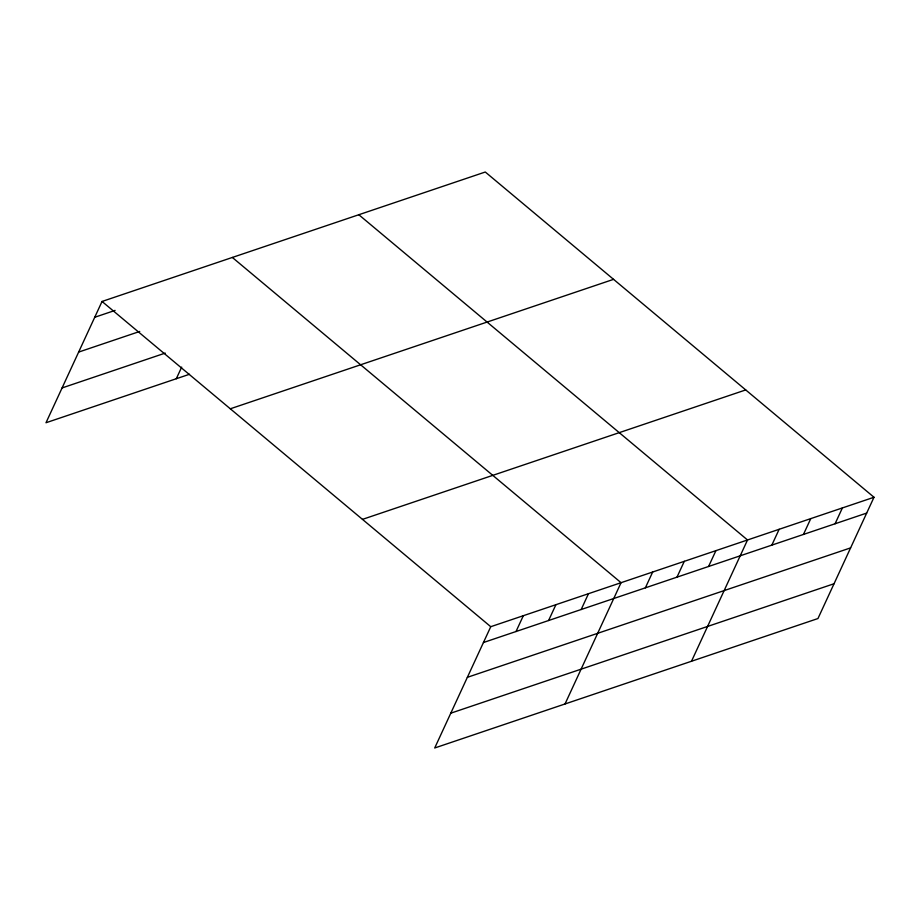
<?xml version="1.0" encoding="UTF-8"?>
<svg xmlns="http://www.w3.org/2000/svg" width="920" height="920" viewBox="0 0 920 920"><rect width="100%" height="100%" fill="white"/><g stroke="black" fill="none" stroke-linecap="round" stroke-linejoin="round"><path stroke-width="1.38" d="M874 497.26L490.751 626.704L434.711 747.983L817.96 618.539L874 497.26L485.288 172.017L102.039 301.461L46 422.74L189.474 374.279M176.306 378.729L181.665 367.126M516.016 631.522L523.33 615.698M548.596 620.517L555.898 604.705M581.175 609.511L588.478 593.699M565.018 703.972L621.057 582.693L232.346 257.45M645.369 587.834L652.671 572.021M676.982 577.162L684.296 561.338M708.595 566.478L715.909 550.654M691.495 661.261L747.523 539.982L358.811 214.728M771.834 545.123L779.148 529.299M803.459 534.439L810.761 518.627M835.072 523.767L842.386 507.943M94.725 317.273L115.092 310.397M78.648 352.084L139.725 331.453M62.077 387.941L165.243 353.096M230.31 408.791L613.559 279.346M362.48 519.374L745.729 389.93M483.437 642.528L866.686 513.084M467.36 677.327L850.609 547.883M450.788 713.184L834.037 583.74M102.039 301.461L490.751 626.704"/></g></svg>
